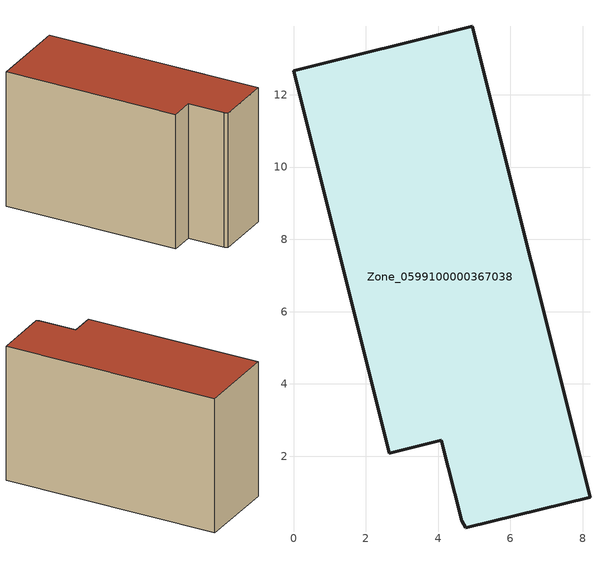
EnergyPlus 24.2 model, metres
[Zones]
Zone_0599100000367038
 floor ground (C_G): 4.09,2.44 2.64,2.08 0,12.67 4.95,13.9 8.2,0.87 4.77,0.02 4.65,0.21 z0
 wall outside (C_F): 4.95,13.9 0,12.67 2.64,2.08 4.09,2.44 4.65,0.21 4.77,0.02 8.2,0.87 4.95,13.9 z0:8.56
 roof outside (C_R): 4.65,0.21 4.77,0.02 8.2,0.87 4.95,13.9 0,12.67 2.64,2.08 4.09,2.44 z8.56
[BUILDING]
Pand.0599100000367038: North Axis=0; Terrain=City; Loads Convergence Tolerance Value=0.04; Temperature Convergence Tolerance Value=0.4; Solar Distribution=FullExterior; Maximum Number of Warmup Days=25; Minimum Number of Warmup Days=1
[Site:Location]
Rotterdam.The.Hague.AP_ZH_NLD Design_Conditions: Latitude=51.96; Longitude=4.45; Time Zone=1; Elevation=-4.5
[SITE:GROUNDTEMPERATURE:BUILDINGSURFACE]
18, 18, 18, 18, 18, 18, 18, 18, 18, 18, 18, 18
[MATERIAL] Thermal Absorptance=0.9; Solar Absorptance=0.7; Visible Absorptance=0.7
Name | Roughness | Thickness | Conductivity | Density | Specific Heat
G.TI.1992-2005 | MediumSmooth | 0.15 | 0.06 | 540 | 1210
F.TI.1992-2005 | Rough | 0.3 | 0.12 | 1920 | 840
R.TI.1992-2005 | MediumRough | 0.2 | 0.08 | 1500 | 1000
[CONSTRUCTION]
C_G: G.TI.1992-2005
C_F: F.TI.1992-2005
C_R: R.TI.1992-2005
[ZONE]
Zone_0599100000367038: Type=1; Multiplier=1; Ceiling Height=Autocalculate; Volume=Autocalculate; Floor Area=autocalculate; Part of Total Floor Area=Yes
[ZONEINFILTRATION:DESIGNFLOWRATE]
Infil_Zone_0599100000367038: Zone or ZoneList or Space or SpaceList=Zone_0599100000367038; Schedule=AlwaysOn; Design Flow Rate Calculation Method=Flow/Area; Flow Rate per Floor Area=0.0015; Constant Term Coefficient=1; Temperature Term Coefficient=0; Velocity Term Coefficient=0; Velocity Squared Term Coefficient=0
[HVACTEMPLATE:ZONE:IDEALLOADSAIRSYSTEM]
Zone_0599100000367038: Maximum Heating Supply Air Temperature=50; Minimum Cooling Supply Air Temperature=13; Maximum Heating Supply Air Humidity Ratio=0.0156; Minimum Cooling Supply Air Humidity Ratio=0.0077; Heating Limit=NoLimit; Cooling Limit=NoLimit; Dehumidification Control Type=ConstantSensibleHeatRatio; Cooling Sensible Heat Ratio=0.7; Dehumidification Setpoint=60; Humidification Control Type=None; Humidification Setpoint=30; Outdoor Air Method=None; Outdoor Air Flow Rate per Person=0.00944; Outdoor Air Flow Rate per Zone Floor Area=0; Outdoor Air Flow Rate per Zone=0; Demand Controlled Ventilation Type=None; Outdoor Air Economizer Type=NoEconomizer; Heat Recovery Type=None; Sensible Heat Recovery Effectiveness=0.7; Latent Heat Recovery Effectiveness=0.65
[ZONECONTROL:THERMOSTAT]
ThermostatControl_Zone_0599100000367038: Zone or ZoneList=Zone_0599100000367038; Control Type Schedule=DualSetpointControlType; Control 1=Thermostat_Zone_0599100000367038; Temperature Difference Between Cutout And Setpoint=0
[THERMOSTATSETPOINT:DUALSETPOINT]
Thermostat_Zone_0599100000367038: Heating Setpoint Temperature Schedule=HeatingSetpoint_Zone_0599100000367038; Cooling Setpoint Temperature Schedule=CoolingSetpoint_Zone_0599100000367038
[SCHEDULE:COMPACT]
HeatingSetpoint_Zone_0599100000367038: Through: 12/31, For: AllDays, Until: 24:00, 21
CoolingSetpoint_Zone_0599100000367038: Through: 12/31, For: AllDays, Until: 24:00, 24
DualSetpointControlType: Through: 12/31, For: AllDays, Until: 24:00, 4
AlwaysOn: Through: 12/31, For: AllDays, Until: 24:00, 1
